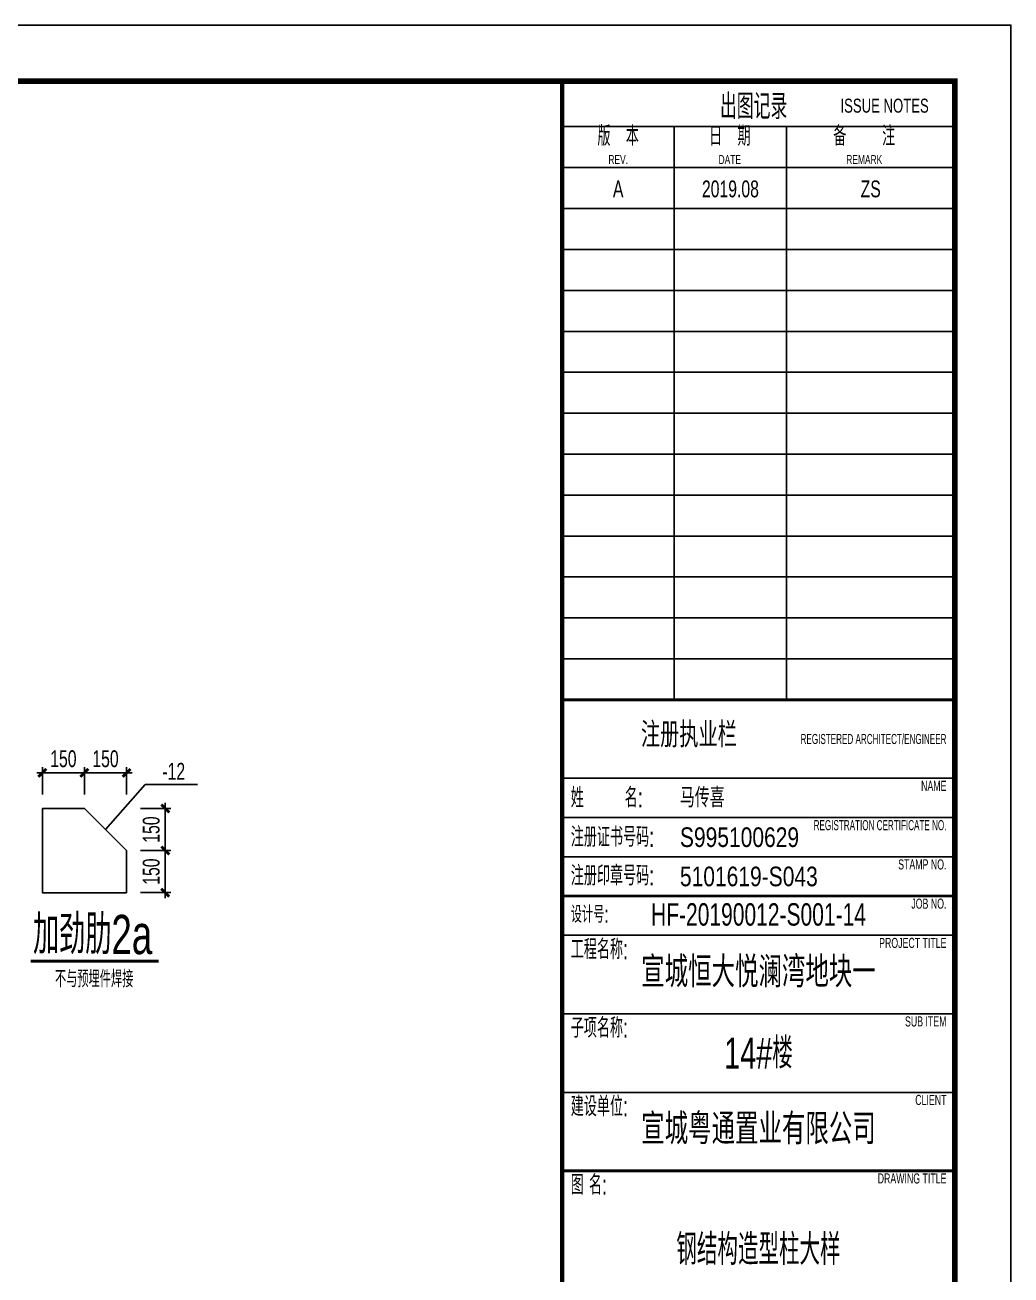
# Model space of a CAD drawing. Header units: millimetres. Extents: x 2359 to 61759, y 2141 to 44141.
# Drawn here: x 44188 to 61759, y 21852 to 44141 of the extents above; entities that cross this region are included whole.
import ezdxf
from ezdxf.enums import TextEntityAlignment as Align

# ---------------------------------------------------------------- set-up
doc = ezdxf.new("R2010")
doc.units = ezdxf.units.MM
doc.header["$LTSCALE"] = 800
doc.layers.add('Sx-T-GZJD$0$Sx-T-A-DG$0$S-BDER', color=101, linetype='Continuous')
doc.layers.add('Sx-T-GZJD$0$Sx-T-A-DG$0$S-COLU', color=30, linetype='Continuous')
doc.styles.add('AX-TK-HF-20190012-S001-TQ2$0$HZ', font='jzfz_ena.shx', dxfattribs={"width": 0.7, "bigfont": 'jzfz_cna.shx'})
doc.styles.add('HZ', font='jzfz_ena.shx', dxfattribs={"width": 0.7, "bigfont": 'jzfz_cna.shx'})
doc.styles.add('Sx-T-GZJD$0$Sx-T-A-DG$0$TSSD_Dimension', font='jzfz_ena.shx', dxfattribs={"width": 0.7, "bigfont": 'JZFZ_CNA.shx'})
doc.styles.add('SX-TK-HF-20190012-S001$0$HZ', font='jzfz_ena.shx', dxfattribs={"width": 0.7, "bigfont": 'jzfz_cna.shx'})
doc.dimstyles.new('Sx-T-GZJD$0$Sx-T-A-DG$0$TSSD_100_20', dxfattribs={"dimtxt": 300, "dimasz": 100, "dimexe": 100, "dimexo": 250, "dimgap": 100, "dimtad": 1, "dimdec": 0, "dimlfac": 0.2, "dimzin": 0, "dimdsep": 46, "dimtxsty": 'Sx-T-GZJD$0$Sx-T-A-DG$0$TSSD_Dimension', "dimblk": 'Sx-T-GZJD$0$Sx-T-A-DG$0$_ArchTick', "dimcen": 0, "dimdle": 100, "dimclrt": 7, "dimadec": 0, "dimazin": 0, "dimtfac": 1, "dimtdec": 0, "dimtix": 1, "dimtmove": 2, "dimatfit": 3, "dimfxl": 0, "dimtolj": 1, "dimtzin": 0, "dimarcsym": 0})

# ---------------------------------------------------------------- blocks, each defined once
blk = doc.blocks.new('Sx-T-GZJD$0$Sx-T-A-DG$0$_ArchTick')
at = {"color": 0, "const_width": 0.5}
blk.add_lwpolyline([(-0.71, -0.71), (0.71, 0.71)], dxfattribs=at)
blk = doc.blocks.new('*D100')
at = {"layer": 'Defpoints', "color": 0, "transparency": 16777216}
for p in [(45997, 29420), (46688, 29420), (45997, 28670)]:
    blk.add_point(p, dxfattribs=at)
at = {"layer": 'Sx-T-GZJD$0$Sx-T-A-DG$0$S-BDER', "color": 0, "lineweight": -2, "transparency": 16777216}
for p, q in [((46688, 28570), (46688, 29520)), ((46247, 29420), (46788, 29420)), ((46247, 28670), (46788, 28670))]:
    blk.add_line(p, q, dxfattribs=at)
at = {"layer": 'Sx-T-GZJD$0$Sx-T-A-DG$0$S-BDER', "color": 0, "lineweight": -2, "transparency": 16777216, "xscale": 100, "yscale": 100, "zscale": 100}
for p, rotation in [((46688, 29420), 90), ((46688, 28670), 270)]:
    blk.add_blockref('Sx-T-GZJD$0$Sx-T-A-DG$0$_ArchTick', p, dxfattribs=dict(at, rotation=rotation))
at = {"layer": 'Sx-T-GZJD$0$Sx-T-A-DG$0$S-BDER', "color": 7, "transparency": 16777216, "insert": (46438, 29045), "char_height": 300, "attachment_point": 5, "rotation": 90, "style": 'Sx-T-GZJD$0$Sx-T-A-DG$0$TSSD_Dimension'}
blk.add_mtext('\\A1;150', dxfattribs=at)
blk = doc.blocks.new('*D101')
at = {"layer": 'Defpoints', "color": 0, "transparency": 16777216}
for p in [(45997, 30170), (46688, 30170), (45997, 29420)]:
    blk.add_point(p, dxfattribs=at)
at = {"layer": 'Sx-T-GZJD$0$Sx-T-A-DG$0$S-BDER', "color": 0, "lineweight": -2, "transparency": 16777216}
for p, q in [((46247, 30170), (46788, 30170)), ((46688, 29320), (46688, 30270)), ((46247, 29420), (46788, 29420))]:
    blk.add_line(p, q, dxfattribs=at)
at = {"layer": 'Sx-T-GZJD$0$Sx-T-A-DG$0$S-BDER', "color": 0, "lineweight": -2, "transparency": 16777216, "xscale": 100, "yscale": 100, "zscale": 100}
for p, rotation in [((46688, 30170), 90), ((46688, 29420), 270)]:
    blk.add_blockref('Sx-T-GZJD$0$Sx-T-A-DG$0$_ArchTick', p, dxfattribs=dict(at, rotation=rotation))
at = {"layer": 'Sx-T-GZJD$0$Sx-T-A-DG$0$S-BDER', "color": 7, "transparency": 16777216, "insert": (46438, 29795), "char_height": 300, "attachment_point": 5, "rotation": 90, "style": 'Sx-T-GZJD$0$Sx-T-A-DG$0$TSSD_Dimension'}
blk.add_mtext('\\A1;150', dxfattribs=at)
blk = doc.blocks.new('*D102')
at = {"layer": 'Defpoints', "color": 0, "transparency": 16777216}
for p in [(45247, 30806), (44497, 30170), (45247, 30170)]:
    blk.add_point(p, dxfattribs=at)
at = {"layer": 'Sx-T-GZJD$0$Sx-T-A-DG$0$S-BDER', "color": 0, "lineweight": -2, "transparency": 16777216}
for p, q in [((44397, 30806), (45347, 30806)), ((44497, 30420), (44497, 30906)), ((45247, 30420), (45247, 30906))]:
    blk.add_line(p, q, dxfattribs=at)
at = {"layer": 'Sx-T-GZJD$0$Sx-T-A-DG$0$S-BDER', "color": 0, "lineweight": -2, "transparency": 16777216, "xscale": 100, "yscale": 100, "zscale": 100, "rotation": 180}
blk.add_blockref('Sx-T-GZJD$0$Sx-T-A-DG$0$_ArchTick', (44497, 30806), dxfattribs=at)
at = {"layer": 'Sx-T-GZJD$0$Sx-T-A-DG$0$S-BDER', "color": 0, "lineweight": -2, "transparency": 16777216, "xscale": 100, "yscale": 100, "zscale": 100}
blk.add_blockref('Sx-T-GZJD$0$Sx-T-A-DG$0$_ArchTick', (45247, 30806), dxfattribs=at)
at = {"layer": 'Sx-T-GZJD$0$Sx-T-A-DG$0$S-BDER', "color": 7, "transparency": 16777216, "insert": (44872, 31056), "char_height": 300, "attachment_point": 5, "style": 'Sx-T-GZJD$0$Sx-T-A-DG$0$TSSD_Dimension'}
blk.add_mtext('\\A1;150', dxfattribs=at)
blk = doc.blocks.new('*D103')
at = {"layer": 'Defpoints', "color": 0, "transparency": 16777216}
for p in [(45997, 30806), (45247, 30170), (45997, 30170)]:
    blk.add_point(p, dxfattribs=at)
at = {"layer": 'Sx-T-GZJD$0$Sx-T-A-DG$0$S-BDER', "color": 0, "lineweight": -2, "transparency": 16777216}
for p, q in [((45147, 30806), (46097, 30806)), ((45247, 30420), (45247, 30906)), ((45997, 30420), (45997, 30906))]:
    blk.add_line(p, q, dxfattribs=at)
at = {"layer": 'Sx-T-GZJD$0$Sx-T-A-DG$0$S-BDER', "color": 0, "lineweight": -2, "transparency": 16777216, "xscale": 100, "yscale": 100, "zscale": 100, "rotation": 180}
blk.add_blockref('Sx-T-GZJD$0$Sx-T-A-DG$0$_ArchTick', (45247, 30806), dxfattribs=at)
at = {"layer": 'Sx-T-GZJD$0$Sx-T-A-DG$0$S-BDER', "color": 0, "lineweight": -2, "transparency": 16777216, "xscale": 100, "yscale": 100, "zscale": 100}
blk.add_blockref('Sx-T-GZJD$0$Sx-T-A-DG$0$_ArchTick', (45997, 30806), dxfattribs=at)
at = {"layer": 'Sx-T-GZJD$0$Sx-T-A-DG$0$S-BDER', "color": 7, "transparency": 16777216, "insert": (45622, 31056), "char_height": 300, "attachment_point": 5, "style": 'Sx-T-GZJD$0$Sx-T-A-DG$0$TSSD_Dimension'}
blk.add_mtext('\\A1;150', dxfattribs=at)
blk = doc.blocks.new('SX-TK-HF-20190012-S001$0$X-TQ-2')
at = {"color": 0, "style": 'SX-TK-HF-20190012-S001$0$HZ', "width": 0.8}
for tag, p in [('注册人', (-49, 270.18)), ('注册证书号码', (-49, 263.43)), ('注册印章号码', (-49, 256.43))]:
    blk.add_attdef(tag, p, '', height=3.5, dxfattribs=at)
blk.add_attdef('图别', text='', height=3, dxfattribs=at).set_placement((-18.14, 172.58), align=Align.CENTER)
for tag, p in [('专业负责人1', (-40, 130.18)), ('专业负责人2', (-40, 123.18)), ('审核人', (-40, 102.18)), ('审定人', (-40, 95.18))]:
    blk.add_attdef(tag, text='', height=3, dxfattribs=at).set_placement(p, align=Align.BOTTOM_CENTER)
blk = doc.blocks.new('AX-TK-HF-20190012-S001-TQ2$0$VER')
at = {"style": 'AX-TK-HF-20190012-S001-TQ2$0$HZ', "width": 0.7}
for tag, p in [('版本号', (10, 3.5)), ('出图日期', (30, 3.5)), ('设计', (55, 3.5))]:
    blk.add_attdef(tag, text='', height=3, dxfattribs=at).set_placement(p, align=Align.MIDDLE)
blk = doc.blocks.new('AX-TK-HF-20190012-S001-TQ2$0$A$C1AD07936')
at = {"color": 60, "style": 'AX-TK-HF-20190012-S001-TQ2$0$HZ', "width": 0.8}
for tag, p in [('工程项目', (-35, 235.53)), ('建设单位', (-35, 207.53))]:
    blk.add_attdef(tag, text='', height=5.5, dxfattribs=at).set_placement(p, align=Align.BOTTOM_CENTER)
at = {"color": 0, "style": 'AX-TK-HF-20190012-S001-TQ2$0$HZ', "width": 0.8}
for tag, p in [('设总1', (-40, 116.18)), ('设总2', (-40, 109.18))]:
    blk.add_attdef(tag, text='', height=3, dxfattribs=at).set_placement(p, align=Align.BOTTOM_CENTER)
blk = doc.blocks.new('AX-TK-HF-20190012-S001-TQ2$0$BZTQ')
at = {"color": 4}
for p, q in [((-70, 391.88), (0, 391.88)), ((-50, 289.68), (-50, 391.88)), ((-30, 391.88), (-30, 289.68)), ((-70, 384.58), (0, 384.58)), ((-70, 377.28), (0, 377.28)), ((-70, 369.98), (0, 369.98)), ((-70, 362.68), (0, 362.68)), ((-70, 355.38), (0, 355.38)), ((-70, 348.08), (0, 348.08)), ((-70, 340.78), (0, 340.78)), ((-70, 333.48), (0, 333.48)), ((-70, 326.18), (0, 326.18)), ((-70, 318.88), (0, 318.88)), ((-70, 311.58), (0, 311.58)), ((-70, 304.28), (0, 304.28)), ((-70, 296.98), (0, 296.98)), ((-70, 289.68), (0, 289.68)), ((0, 275.68), (-70, 275.68)), ((0, 268.68), (-70, 268.68)), ((0, 261.68), (-70, 261.68)), ((-70, 247.68), (0, 247.68)), ((-70, 233.68), (0, 233.68)), ((-70, 233.68), (0, 233.68)), ((-70, 219.68), (0, 219.68))]:
    blk.add_line(p, q, dxfattribs=at)
at = {"color": 4, "const_width": 0.5}
for points in [[(-70, 400), (0, 400)], [(0, 289.68), (-70, 289.68)], [(0, 254.68), (-70, 254.68)], [(-70, 205.68), (0, 205.68)]]:
    blk.add_lwpolyline(points, dxfattribs=at)
at = {"style": 'AX-TK-HF-20190012-S001-TQ2$0$HZ', "width": 0.7}
blk.add_text('出图记录', height=4.5, dxfattribs=at).set_placement((-35.86, 395.7), align=Align.MIDDLE)
at = {"style": 'AX-TK-HF-20190012-S001-TQ2$0$HZ'}
for s, height, width, p in [('ISSUE NOTES', 2.5, 0.7, (-20.39, 394.37)), ('注册执业栏', 4.5, 0.8, (-55.95, 281.2)), ('姓        名:', 3.5, 0.7, (-68.45, 270.48)), ('注册证书号码:', 3.5, 0.7, (-68.45, 263.46)), ('注册印章号码:', 3.5, 0.7, (-68.45, 256.57)), ('设计号:', 3, 0.7, (-68.45, 249.93)), ('工程名称:', 3.5, 0.7, (-68.45, 243.43)), ('子项名称:', 3.5, 0.7, (-68.45, 229.43)), ('建设单位:', 3.5, 0.7, (-68.45, 215.43)), ('图 名:', 3.5, 0.7, (-68.45, 201.43))]:
    blk.add_text(s, height=height, dxfattribs=dict(at, width=width)).set_placement(p)
at = {"style": 'AX-TK-HF-20190012-S001-TQ2$0$HZ', "width": 0.7}
for s, p in [('版   本', (-60, 387.41)), ('备       注', (-16.15, 387.41)), ('日   期', (-40.11, 387.41))]:
    blk.add_text(s, height=3.5, dxfattribs=at).set_placement(p, align=Align.BOTTOM_CENTER)
for s, p in [('REV.', (-60, 385.21)), ('DATE', (-40.11, 385.21)), ('REMARK', (-16.15, 385.21))]:
    blk.add_text(s, height=1.6, dxfattribs=at).set_placement(p, align=Align.CENTER)
at = {"style": 'AX-TK-HF-20190012-S001-TQ2$0$HZ'}
for s, width, p in [('REGISTERED ARCHITECT/ENGINEER', 0.6, (-1.5, 281.79)), ('NAME', 0.65, (-1.5, 273.43)), ('REGISTRATION CERTIFICATE NO.', 0.6, (-1.5, 266.43)), ('STAMP NO.', 0.65, (-1.5, 259.43)), ('JOB NO.', 0.65, (-1.5, 252.43)), ('PROJECT TITLE', 0.65, (-1.5, 245.43)), ('SUB ITEM', 0.65, (-1.5, 231.43)), ('CLIENT', 0.65, (-1.5, 217.43)), ('DRAWING TITLE', 0.65, (-1.5, 203.43))]:
    blk.add_text(s, height=1.8, dxfattribs=dict(at, width=width)).set_placement(p, align=Align.RIGHT)
blk = doc.blocks.new('AX-TK-HF-20190012-S001-TQ2')
blk.add_blockref('AX-TK-HF-20190012-S001-TQ2$0$BZTQ', (0, 0))
for name, p, values in [('AX-TK-HF-20190012-S001-TQ2$0$VER', (-70, 377.28), {'设计': 'ZS', '出图日期': '2019.08', '版本号': 'A'}), ('AX-TK-HF-20190012-S001-TQ2$0$A$C1AD07936', (0, 1.22), {'工程项目': '宣城恒大悦澜湾地块一', '建设单位': '宣城粤通置业有限公司', '设总1': '刘军', '设总2': '蔡福'})]:
    blk.add_blockref(name, p).add_auto_attribs(values)
blk = doc.blocks.new('SX-TK-HF-20190012-S001')
blk.add_blockref('AX-TK-HF-20190012-S001-TQ2', (0, 0))
ref = blk.add_blockref('SX-TK-HF-20190012-S001$0$X-TQ-2', (0, 0))
ref.add_attrib('注册人', '马传喜', (-49, 270.5), dxfattribs={"color": 0, "height": 3.5, "style": 'SX-TK-HF-20190012-S001$0$HZ', "width": 0.8})
ref.add_attrib('注册证书号码', 'S995100629', (-49, 263.43), dxfattribs={"color": 0, "height": 3.5, "style": 'SX-TK-HF-20190012-S001$0$HZ', "width": 0.8})
ref.add_attrib('注册印章号码', '5101619-S043', (-49, 256.43), dxfattribs={"color": 0, "height": 3.5, "style": 'SX-TK-HF-20190012-S001$0$HZ', "width": 0.8})
ref.add_attrib('图别', '结施', dxfattribs={"color": 0, "height": 3, "style": 'SX-TK-HF-20190012-S001$0$HZ', "width": 0.8}).set_placement((-18.14, 172.58), align=Align.CENTER)
ref.add_attrib('专业负责人1', '马传喜', dxfattribs={"color": 0, "height": 3, "style": 'SX-TK-HF-20190012-S001$0$HZ', "width": 0.8}).set_placement((-40, 130.18), align=Align.BOTTOM_CENTER)
ref.add_attrib('专业负责人2', '朱灿勇', dxfattribs={"color": 0, "height": 3, "style": 'SX-TK-HF-20190012-S001$0$HZ', "width": 0.8}).set_placement((-40, 123.18), align=Align.BOTTOM_CENTER)
ref.add_attrib('审核人', '张明辉', dxfattribs={"color": 0, "height": 3, "style": 'SX-TK-HF-20190012-S001$0$HZ', "width": 0.8}).set_placement((-40, 102.18), align=Align.BOTTOM_CENTER)
ref.add_attrib('审定人', '马传喜', dxfattribs={"color": 0, "height": 3, "style": 'SX-TK-HF-20190012-S001$0$HZ', "width": 0.8}).set_placement((-40, 95.18), align=Align.BOTTOM_CENTER)
blk = doc.blocks.new('*U3')
at = {"color": 4}
blk.add_lwpolyline([(-584, -10), (10, -10), (10, 410), (-584, 410)], close=True, dxfattribs=at)
at = {"color": 4, "const_width": 1}
blk.add_lwpolyline([(-559, 0), (0, 0), (0, 400), (-559, 400)], close=True, dxfattribs=at)
at = {"color": 4, "const_width": 0.75}
blk.add_lwpolyline([(-70, 0), (-70, 400)], dxfattribs=at)
blk = doc.blocks.new('Sx-T-GZJD')
at = {"layer": 'Sx-T-GZJD$0$Sx-T-A-DG$0$S-BDER', "color": 7}
for q in [(45622.3, 29794.7), (47264.7, 30596.1)]:
    blk.add_line((46329.3, 30596.1), q, dxfattribs=at)
at = {"layer": 'Sx-T-GZJD$0$Sx-T-A-DG$0$S-BDER'}
blk.add_lwpolyline([(4858.9, 43141.3), (53758.9, 43141.3), (53758.9, 3141.3), (4858.9, 3141.3)], close=True, dxfattribs=at)
at = {"layer": 'Sx-T-GZJD$0$Sx-T-A-DG$0$S-BDER', "const_width": 50}
blk.add_lwpolyline([(44291.1, 27447.3), (46566.8, 27447.3)], dxfattribs=at)
at = {"layer": 'Sx-T-GZJD$0$Sx-T-A-DG$0$S-COLU'}
blk.add_lwpolyline([(45997.3, 28669.7), (44497.3, 28669.7), (44497.3, 30169.7), (45247.3, 30169.7), (45997.3, 29419.7), (45997.3, 28669.7)], dxfattribs=at)
at = {"layer": 'Sx-T-GZJD$0$Sx-T-A-DG$0$S-BDER', "color": 7, "attachment_point": 5, "style": 'Sx-T-GZJD$0$Sx-T-A-DG$0$TSSD_Dimension'}
for s, insert, char_height in [('\\A1;-12', (46838.5, 30833.9), 300), ('\\A1;加劲肋2a', (45393.3, 27919.1), 700), ('\\A1;不与预埋件焊接', (45420.8, 27131.7), 300)]:
    blk.add_mtext(s, dxfattribs=dict(at, insert=insert, char_height=char_height))
at = {"layer": 'Sx-T-GZJD$0$Sx-T-A-DG$0$S-BDER'}
for base, p1, p2, picture, middle in [((45247.3, 30806), (44497.3, 30169.7), (45247.3, 30169.7), '*D102', (44872.3, 31056)), ((45997.3, 30806), (45247.3, 30169.7), (45997.3, 30169.7), '*D103', (45622.3, 31056))]:
    dim = blk.add_linear_dim(base=base, p1=p1, p2=p2, dimstyle='Sx-T-GZJD$0$Sx-T-A-DG$0$TSSD_100_20', dxfattribs=at)
    dim.commit()
    dim.dimension.update_dxf_attribs({"geometry": picture, "text_midpoint": middle})
for base, p1, p2, picture, middle in [((46688.4, 30169.7), (45997.3, 29419.7), (45997.3, 30169.7), '*D101', (46438.4, 29794.7)), ((46688.4, 29419.7), (45997.3, 28669.7), (45997.3, 29419.7), '*D100', (46438.4, 29044.7))]:
    dim = blk.add_linear_dim(base=base, p1=p1, p2=p2, angle=90, dimstyle='Sx-T-GZJD$0$Sx-T-A-DG$0$TSSD_100_20', dxfattribs=at)
    dim.commit()
    dim.dimension.update_dxf_attribs({"geometry": picture, "text_midpoint": middle})

msp = doc.modelspace()

# ---------------------------------------------------------------- block references
at = {"xscale": 99.99999995327077, "yscale": 99.99999995327077, "zscale": 99.99999995327077}
for name in ['*U3', 'SX-TK-HF-20190012-S001']:
    msp.add_blockref(name, (60759, 3141), dxfattribs=at)
msp.add_blockref('Sx-T-GZJD', (0, 0))

# ---------------------------------------------------------------- texts
at = {"color": 20, "width": 7000, "attachment_point": 5, "style": 'HZ'}
for s, insert, char_height in [('HF-20190012-S001-14', (57259, 28279), 400), ('14#楼', (57259, 25809), 550), ('钢结构造型柱大样', (57259, 22307), 550)]:
    msp.add_mtext(s, dxfattribs=dict(at, insert=insert, char_height=char_height))

doc.saveas('drawing.dxf')
